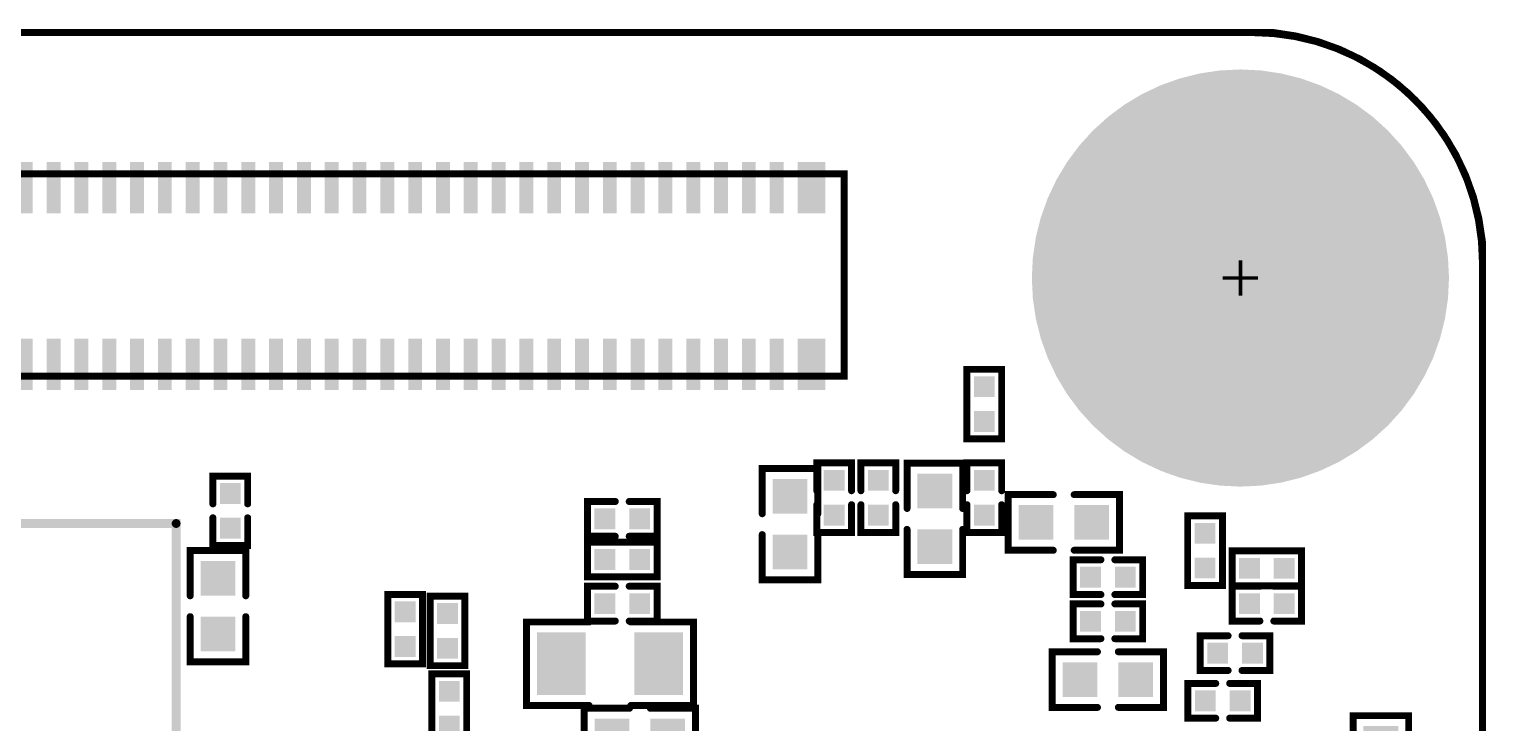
# Model space of a CAD drawing. Extents: x 109.3 to 149.6, y 97.5 to 152.6.
# Drawn here: x 128.63 to 149.58, y 142.56 to 152.54 of the extents above; entities that cross this region are included whole.
import ezdxf

# ---------------------------------------------------------------- set-up
doc = ezdxf.new("R2010")
doc.units = 0
for name, color, linetype in [('BOARD_OUTLINE_00', 254, 'CONTINUOUS'), ('DRIL_NPLTE_THRU_01', 3, 'CONTINUOUS'), ('DRIL_NPLTE_THRU_02', 171, 'CONTINUOUS'), ('DRIL_NPLTE_THRU_03', 34, 'CONTINUOUS'), ('DRIL_NPLTE_THRU_04', 1, 'CONTINUOUS'), ('DRIL_NPLTE_THRU_05', 171, 'CONTINUOUS'), ('DRIL_NPLTE_THRU_06', 136, 'CONTINUOUS'), ('DRIL_NPLTE_THRU_07', 216, 'CONTINUOUS'), ('DRIL_NPLTE_THRU_08', 2, 'CONTINUOUS'), ('DRIL_NPLTE_THRU_09', 6, 'CONTINUOUS'), ('DRIL_NPLTE_THRU_10', 106, 'CONTINUOUS'), ('DRIL_NPLTE_THRU_11', 171, 'CONTINUOUS'), ('DRIL_NPLTE_THRU_12', 176, 'CONTINUOUS'), ('DRIL_PLTE_THRU_01', 3, 'CONTINUOUS'), ('DRIL_PLTE_THRU_02', 171, 'CONTINUOUS'), ('DRIL_PLTE_THRU_03', 34, 'CONTINUOUS'), ('DRIL_PLTE_THRU_04', 1, 'CONTINUOUS'), ('DRIL_PLTE_THRU_05', 171, 'CONTINUOUS'), ('DRIL_PLTE_THRU_06', 136, 'CONTINUOUS'), ('DRIL_PLTE_THRU_07', 216, 'CONTINUOUS'), ('DRIL_PLTE_THRU_08', 2, 'CONTINUOUS'), ('DRIL_PLTE_THRU_09', 6, 'CONTINUOUS'), ('DRIL_PLTE_THRU_10', 106, 'CONTINUOUS'), ('DRIL_PLTE_THRU_11', 171, 'CONTINUOUS'), ('DRIL_PLTE_THRU_12', 176, 'CONTINUOUS'), ('DRIL_SYMBOL', 254, 'CONTINUOUS'), ('PADS_BOT', 5, 'CONTINUOUS'), ('PADS_INNER', 96, 'CONTINUOUS'), ('PADS_TOP', 96, 'CONTINUOUS'), ('PART_BOT_2DLINE_00', 254, 'CONTINUOUS'), ('PART_BOT_2DLINE_126', 57, 'CONTINUOUS')]:
    doc.layers.add(name, color=color, linetype=linetype)

# ---------------------------------------------------------------- blocks, each defined once
blk = doc.blocks.new('BOARD_1')
at = {"layer": 'BOARD_OUTLINE_00', "const_width": 0.1}
blk.add_lwpolyline([(7.043, -3.358, 0.414214), (3.696, -6.706), (3.696, -55.29, 0.414214), (6.744, -58.338), (40.389, -58.338, 0.414214), (43.716, -55.012), (43.716, -6.664, 0.414214), (40.41, -3.358)], format="xyb", close=True, dxfattribs=at)
blk = doc.blocks.new('SMOOTH_0$127')
at = {"const_width": 0.0635}
blk.add_lwpolyline([(-0.03175, 0, 1), (0.03175, 0, 1)], format="xyb", close=True, dxfattribs=at)
blk = doc.blocks.new('PART_BODY_BOT_7')
at = {"layer": 'PART_BOT_2DLINE_126', "const_width": 0.127}
blk.add_lwpolyline([(-6.1, 4.45), (-6.1, 6.85), (-3.65, 6.85)], dxfattribs=at)
blk.add_lwpolyline([(-5.85, -6.6), (-5.85, 6.6), (5.85, 6.6), (5.85, -6.6)], close=True, dxfattribs=at)
blk.add_lwpolyline([(-5.85, -6.6), (-5.85, 6.6), (5.85, 6.6), (5.85, -6.6)], close=True, dxfattribs=at)
at = {"layer": 'PART_BOT_2DLINE_126'}
for p in [(-6.1, 6.85), (-3.65, 6.85), (-5.85, 6.6), (-5.85, 6.6), (5.85, 6.6), (5.85, 6.6), (-6.1, 4.45), (-5.85, -6.6), (-5.85, -6.6), (5.85, -6.6), (5.85, -6.6)]:
    blk.add_blockref('SMOOTH_0$127', p, dxfattribs=at)
blk = doc.blocks.new('DRIL_HOLE_0')
blk.add_lwpolyline([(0, 0, 1), (0, 0, 1)], format="xyb", close=True)
blk = doc.blocks.new('PAD_0')
blk.add_lwpolyline([(0, 0, 1), (0, 0, 1)], format="xyb", close=True)
blk = doc.blocks.new('PAD_1')
at = {"const_width": 0.1}
blk.add_lwpolyline([(-0.05, -0.05), (0.05, -0.05, 1), (0.05, 0.05), (-0.05, 0.05, 1)], format="xyb", close=True, dxfattribs=at)
blk = doc.blocks.new('STK_BOT_48')
at = {"layer": 'DRIL_NPLTE_THRU_01'}
blk.add_blockref('DRIL_HOLE_0', (0, 0), dxfattribs=at)
at = {"layer": 'DRIL_NPLTE_THRU_02'}
blk.add_blockref('DRIL_HOLE_0', (0, 0), dxfattribs=at)
at = {"layer": 'DRIL_NPLTE_THRU_03'}
blk.add_blockref('DRIL_HOLE_0', (0, 0), dxfattribs=at)
at = {"layer": 'DRIL_NPLTE_THRU_04'}
blk.add_blockref('DRIL_HOLE_0', (0, 0), dxfattribs=at)
at = {"layer": 'DRIL_NPLTE_THRU_05'}
blk.add_blockref('DRIL_HOLE_0', (0, 0), dxfattribs=at)
at = {"layer": 'DRIL_NPLTE_THRU_06'}
blk.add_blockref('DRIL_HOLE_0', (0, 0), dxfattribs=at)
at = {"layer": 'DRIL_NPLTE_THRU_07'}
blk.add_blockref('DRIL_HOLE_0', (0, 0), dxfattribs=at)
at = {"layer": 'DRIL_NPLTE_THRU_08'}
blk.add_blockref('DRIL_HOLE_0', (0, 0), dxfattribs=at)
at = {"layer": 'DRIL_NPLTE_THRU_09'}
blk.add_blockref('DRIL_HOLE_0', (0, 0), dxfattribs=at)
at = {"layer": 'DRIL_NPLTE_THRU_10'}
blk.add_blockref('DRIL_HOLE_0', (0, 0), dxfattribs=at)
at = {"layer": 'DRIL_NPLTE_THRU_11'}
blk.add_blockref('DRIL_HOLE_0', (0, 0), dxfattribs=at)
at = {"layer": 'DRIL_NPLTE_THRU_12'}
blk.add_blockref('DRIL_HOLE_0', (0, 0), dxfattribs=at)
at = {"layer": 'PADS_BOT', "rotation": 90}
blk.add_blockref('PAD_1', (0, 0), dxfattribs=at)
at = {"layer": 'PADS_INNER'}
blk.add_blockref('PAD_0', (0, 0), dxfattribs=at)
at = {"layer": 'PADS_TOP'}
blk.add_blockref('PAD_0', (0, 0), dxfattribs=at)
blk = doc.blocks.new('PAD_2')
at = {"const_width": 0.135}
blk.add_lwpolyline([(0, -0.0675, 1), (0, 0.0675, 1)], format="xyb", close=True, dxfattribs=at)
blk = doc.blocks.new('STK_BOT_47')
at = {"layer": 'DRIL_NPLTE_THRU_01'}
blk.add_blockref('DRIL_HOLE_0', (0, 0), dxfattribs=at)
at = {"layer": 'DRIL_NPLTE_THRU_02'}
blk.add_blockref('DRIL_HOLE_0', (0, 0), dxfattribs=at)
at = {"layer": 'DRIL_NPLTE_THRU_03'}
blk.add_blockref('DRIL_HOLE_0', (0, 0), dxfattribs=at)
at = {"layer": 'DRIL_NPLTE_THRU_04'}
blk.add_blockref('DRIL_HOLE_0', (0, 0), dxfattribs=at)
at = {"layer": 'DRIL_NPLTE_THRU_05'}
blk.add_blockref('DRIL_HOLE_0', (0, 0), dxfattribs=at)
at = {"layer": 'DRIL_NPLTE_THRU_06'}
blk.add_blockref('DRIL_HOLE_0', (0, 0), dxfattribs=at)
at = {"layer": 'DRIL_NPLTE_THRU_07'}
blk.add_blockref('DRIL_HOLE_0', (0, 0), dxfattribs=at)
at = {"layer": 'DRIL_NPLTE_THRU_08'}
blk.add_blockref('DRIL_HOLE_0', (0, 0), dxfattribs=at)
at = {"layer": 'DRIL_NPLTE_THRU_09'}
blk.add_blockref('DRIL_HOLE_0', (0, 0), dxfattribs=at)
at = {"layer": 'DRIL_NPLTE_THRU_10'}
blk.add_blockref('DRIL_HOLE_0', (0, 0), dxfattribs=at)
at = {"layer": 'DRIL_NPLTE_THRU_11'}
blk.add_blockref('DRIL_HOLE_0', (0, 0), dxfattribs=at)
at = {"layer": 'DRIL_NPLTE_THRU_12'}
blk.add_blockref('DRIL_HOLE_0', (0, 0), dxfattribs=at)
at = {"layer": 'PADS_BOT'}
blk.add_blockref('PAD_2', (0, 0), dxfattribs=at)
at = {"layer": 'PADS_INNER'}
blk.add_blockref('PAD_0', (0, 0), dxfattribs=at)
at = {"layer": 'PADS_TOP'}
blk.add_blockref('PAD_0', (0, 0), dxfattribs=at)
blk = doc.blocks.new('STK_BOT_49')
at = {"layer": 'DRIL_NPLTE_THRU_01'}
blk.add_blockref('DRIL_HOLE_0', (0, 0), dxfattribs=at)
at = {"layer": 'DRIL_NPLTE_THRU_02'}
blk.add_blockref('DRIL_HOLE_0', (0, 0), dxfattribs=at)
at = {"layer": 'DRIL_NPLTE_THRU_03'}
blk.add_blockref('DRIL_HOLE_0', (0, 0), dxfattribs=at)
at = {"layer": 'DRIL_NPLTE_THRU_04'}
blk.add_blockref('DRIL_HOLE_0', (0, 0), dxfattribs=at)
at = {"layer": 'DRIL_NPLTE_THRU_05'}
blk.add_blockref('DRIL_HOLE_0', (0, 0), dxfattribs=at)
at = {"layer": 'DRIL_NPLTE_THRU_06'}
blk.add_blockref('DRIL_HOLE_0', (0, 0), dxfattribs=at)
at = {"layer": 'DRIL_NPLTE_THRU_07'}
blk.add_blockref('DRIL_HOLE_0', (0, 0), dxfattribs=at)
at = {"layer": 'DRIL_NPLTE_THRU_08'}
blk.add_blockref('DRIL_HOLE_0', (0, 0), dxfattribs=at)
at = {"layer": 'DRIL_NPLTE_THRU_09'}
blk.add_blockref('DRIL_HOLE_0', (0, 0), dxfattribs=at)
at = {"layer": 'DRIL_NPLTE_THRU_10'}
blk.add_blockref('DRIL_HOLE_0', (0, 0), dxfattribs=at)
at = {"layer": 'DRIL_NPLTE_THRU_11'}
blk.add_blockref('DRIL_HOLE_0', (0, 0), dxfattribs=at)
at = {"layer": 'DRIL_NPLTE_THRU_12'}
blk.add_blockref('DRIL_HOLE_0', (0, 0), dxfattribs=at)
at = {"layer": 'PADS_BOT'}
blk.add_blockref('PAD_1', (0, 0), dxfattribs=at)
at = {"layer": 'PADS_INNER'}
blk.add_blockref('PAD_0', (0, 0), dxfattribs=at)
at = {"layer": 'PADS_TOP'}
blk.add_blockref('PAD_0', (0, 0), dxfattribs=at)
blk = doc.blocks.new('SYM_BOT_15')
for name, p in [('PART_BODY_BOT_7', (0, 0)), ('STK_BOT_48', (-3.25, 3.25)), ('STK_BOT_48', (-2.75, 3.25)), ('STK_BOT_48', (-2.25, 3.25)), ('STK_BOT_48', (-1.75, 3.25)), ('STK_BOT_48', (-1.25, 3.25)), ('STK_BOT_48', (-0.75, 3.25)), ('STK_BOT_48', (-0.25, 3.25)), ('STK_BOT_47', (0.25, 3.25)), ('STK_BOT_47', (0.75, 3.25)), ('STK_BOT_47', (1.25, 3.25)), ('STK_BOT_47', (1.75, 3.25)), ('STK_BOT_47', (2.25, 3.25)), ('STK_BOT_47', (2.75, 3.25)), ('STK_BOT_47', (3.25, 3.25)), ('STK_BOT_49', (-3.25, 2.75)), ('STK_BOT_49', (-2.75, 2.75)), ('STK_BOT_49', (-2.25, 2.75)), ('STK_BOT_47', (-1.75, 2.75)), ('STK_BOT_47', (-1.25, 2.75)), ('STK_BOT_47', (-0.75, 2.75)), ('STK_BOT_47', (-0.25, 2.75)), ('STK_BOT_47', (0.25, 2.75)), ('STK_BOT_47', (0.75, 2.75)), ('STK_BOT_47', (1.25, 2.75)), ('STK_BOT_47', (1.75, 2.75)), ('STK_BOT_47', (2.25, 2.75)), ('STK_BOT_47', (2.75, 2.75)), ('STK_BOT_47', (3.25, 2.75)), ('STK_BOT_49', (-3.25, 2.25)), ('STK_BOT_49', (-2.75, 2.25)), ('STK_BOT_49', (-2.25, 2.25)), ('STK_BOT_47', (-1.75, 2.25)), ('STK_BOT_47', (-1.25, 2.25)), ('STK_BOT_47', (-0.75, 2.25)), ('STK_BOT_47', (-0.25, 2.25)), ('STK_BOT_47', (0.25, 2.25)), ('STK_BOT_47', (0.75, 2.25)), ('STK_BOT_47', (1.25, 2.25)), ('STK_BOT_47', (1.75, 2.25)), ('STK_BOT_47', (2.25, 2.25)), ('STK_BOT_47', (2.75, 2.25)), ('STK_BOT_47', (3.25, 2.25)), ('STK_BOT_47', (-3.25, 1.75)), ('STK_BOT_47', (-2.75, 1.75)), ('STK_BOT_47', (-2.25, 1.75)), ('STK_BOT_47', (-1.75, 1.75)), ('STK_BOT_47', (2.25, 1.75)), ('STK_BOT_47', (2.75, 1.75)), ('STK_BOT_47', (3.25, 1.75)), ('STK_BOT_47', (-3.25, 1.25)), ('STK_BOT_47', (-2.75, 1.25)), ('STK_BOT_47', (-2.25, 1.25)), ('STK_BOT_47', (-1.25, 1.25)), ('STK_BOT_47', (-0.75, 1.25)), ('STK_BOT_47', (-0.25, 1.25)), ('STK_BOT_47', (0.25, 1.25)), ('STK_BOT_47', (0.75, 1.25)), ('STK_BOT_47', (1.25, 1.25)), ('STK_BOT_47', (2.25, 1.25)), ('STK_BOT_47', (2.75, 1.25)), ('STK_BOT_47', (3.25, 1.25)), ('STK_BOT_47', (-3.25, 0.75)), ('STK_BOT_47', (-2.75, 0.75)), ('STK_BOT_47', (-2.25, 0.75)), ('STK_BOT_47', (-1.25, 0.75)), ('STK_BOT_47', (1.25, 0.75)), ('STK_BOT_47', (2.25, 0.75)), ('STK_BOT_47', (2.75, 0.75)), ('STK_BOT_47', (3.25, 0.75)), ('STK_BOT_47', (-3.25, 0.25)), ('STK_BOT_47', (-2.75, 0.25)), ('STK_BOT_47', (-2.25, 0.25)), ('STK_BOT_47', (-1.25, 0.25)), ('STK_BOT_47', (1.25, 0.25)), ('STK_BOT_47', (2.25, 0.25)), ('STK_BOT_47', (2.75, 0.25)), ('STK_BOT_47', (3.25, 0.25)), ('STK_BOT_47', (-3.25, -0.25)), ('STK_BOT_47', (-2.75, -0.25)), ('STK_BOT_47', (-2.25, -0.25)), ('STK_BOT_47', (-1.25, -0.25)), ('STK_BOT_47', (1.25, -0.25)), ('STK_BOT_47', (2.25, -0.25)), ('STK_BOT_47', (2.75, -0.25)), ('STK_BOT_47', (3.25, -0.25)), ('STK_BOT_47', (-3.25, -0.75)), ('STK_BOT_47', (-2.75, -0.75)), ('STK_BOT_47', (-2.25, -0.75)), ('STK_BOT_47', (-1.25, -0.75)), ('STK_BOT_47', (1.25, -0.75)), ('STK_BOT_47', (2.25, -0.75)), ('STK_BOT_47', (2.75, -0.75)), ('STK_BOT_47', (3.25, -0.75)), ('STK_BOT_47', (-3.25, -1.25)), ('STK_BOT_47', (-2.75, -1.25)), ('STK_BOT_47', (-2.25, -1.25)), ('STK_BOT_47', (-1.25, -1.25)), ('STK_BOT_47', (-0.75, -1.25)), ('STK_BOT_47', (-0.25, -1.25)), ('STK_BOT_47', (0.25, -1.25)), ('STK_BOT_47', (0.75, -1.25)), ('STK_BOT_47', (1.25, -1.25)), ('STK_BOT_47', (2.25, -1.25)), ('STK_BOT_47', (2.75, -1.25)), ('STK_BOT_47', (3.25, -1.25)), ('STK_BOT_47', (-3.25, -1.75)), ('STK_BOT_47', (-2.75, -1.75)), ('STK_BOT_47', (-2.25, -1.75)), ('STK_BOT_47', (2.25, -1.75)), ('STK_BOT_47', (2.75, -1.75)), ('STK_BOT_47', (3.25, -1.75)), ('STK_BOT_47', (-3.25, -2.25)), ('STK_BOT_47', (-2.75, -2.25)), ('STK_BOT_47', (-2.25, -2.25)), ('STK_BOT_47', (-1.75, -2.25)), ('STK_BOT_47', (-1.25, -2.25)), ('STK_BOT_47', (-0.75, -2.25)), ('STK_BOT_47', (-0.25, -2.25)), ('STK_BOT_47', (0.25, -2.25)), ('STK_BOT_47', (0.75, -2.25)), ('STK_BOT_47', (1.25, -2.25)), ('STK_BOT_47', (1.75, -2.25)), ('STK_BOT_47', (2.25, -2.25)), ('STK_BOT_47', (2.75, -2.25)), ('STK_BOT_47', (3.25, -2.25)), ('STK_BOT_47', (-3.25, -2.75)), ('STK_BOT_47', (-2.75, -2.75)), ('STK_BOT_47', (-2.25, -2.75)), ('STK_BOT_47', (-1.75, -2.75)), ('STK_BOT_47', (-1.25, -2.75)), ('STK_BOT_47', (-0.75, -2.75)), ('STK_BOT_47', (-0.25, -2.75)), ('STK_BOT_47', (0.25, -2.75)), ('STK_BOT_47', (0.75, -2.75)), ('STK_BOT_47', (1.25, -2.75)), ('STK_BOT_47', (1.75, -2.75)), ('STK_BOT_47', (2.25, -2.75)), ('STK_BOT_47', (2.75, -2.75)), ('STK_BOT_47', (3.25, -2.75)), ('STK_BOT_47', (-3.25, -3.25)), ('STK_BOT_47', (-2.75, -3.25)), ('STK_BOT_47', (-2.25, -3.25)), ('STK_BOT_47', (-1.75, -3.25)), ('STK_BOT_47', (-1.25, -3.25)), ('STK_BOT_47', (-0.75, -3.25)), ('STK_BOT_47', (-0.25, -3.25)), ('STK_BOT_47', (0.25, -3.25)), ('STK_BOT_47', (0.75, -3.25)), ('STK_BOT_47', (1.25, -3.25)), ('STK_BOT_47', (1.75, -3.25)), ('STK_BOT_47', (2.25, -3.25)), ('STK_BOT_47', (2.75, -3.25)), ('STK_BOT_47', (3.25, -3.25))]:
    blk.add_blockref(name, p)
blk = doc.blocks.new('PART_BOT_0')
blk.add_blockref('SYM_BOT_15', (0, 0))
blk = doc.blocks.new('SMOOTH_0$1')
at = {"const_width": 0.05}
blk.add_lwpolyline([(-0.025, 0, 1), (0.025, 0, 1)], format="xyb", close=True, dxfattribs=at)
blk = doc.blocks.new('PART_BODY_BOT_727')
at = {"layer": 'PART_BOT_2DLINE_126', "const_width": 0.1}
for points in [[(-0.1, 0.25), (-0.5, 0.25), (-0.5, -0.25), (-0.1, -0.25)], [(0.1, 0.25), (0.5, 0.25), (0.5, -0.25), (0.1, -0.25)]]:
    blk.add_lwpolyline(points, dxfattribs=at)
at = {"layer": 'PART_BOT_2DLINE_126'}
for p in [(-0.5, 0.25), (-0.1, 0.25), (0.1, 0.25), (0.5, 0.25), (-0.5, -0.25), (-0.1, -0.25), (0.1, -0.25), (0.5, -0.25)]:
    blk.add_blockref('SMOOTH_0$1', p, dxfattribs=at)
blk = doc.blocks.new('PAD_8')
at = {"const_width": 0.3}
blk.add_lwpolyline([(-0.15, 0), (0.15, 0)], dxfattribs=at)
blk = doc.blocks.new('STK_BOT_25')
at = {"layer": 'DRIL_NPLTE_THRU_01'}
blk.add_blockref('DRIL_HOLE_0', (0, 0), dxfattribs=at)
at = {"layer": 'DRIL_NPLTE_THRU_02'}
blk.add_blockref('DRIL_HOLE_0', (0, 0), dxfattribs=at)
at = {"layer": 'DRIL_NPLTE_THRU_03'}
blk.add_blockref('DRIL_HOLE_0', (0, 0), dxfattribs=at)
at = {"layer": 'DRIL_NPLTE_THRU_04'}
blk.add_blockref('DRIL_HOLE_0', (0, 0), dxfattribs=at)
at = {"layer": 'DRIL_NPLTE_THRU_05'}
blk.add_blockref('DRIL_HOLE_0', (0, 0), dxfattribs=at)
at = {"layer": 'DRIL_NPLTE_THRU_06'}
blk.add_blockref('DRIL_HOLE_0', (0, 0), dxfattribs=at)
at = {"layer": 'DRIL_NPLTE_THRU_07'}
blk.add_blockref('DRIL_HOLE_0', (0, 0), dxfattribs=at)
at = {"layer": 'DRIL_NPLTE_THRU_08'}
blk.add_blockref('DRIL_HOLE_0', (0, 0), dxfattribs=at)
at = {"layer": 'DRIL_NPLTE_THRU_09'}
blk.add_blockref('DRIL_HOLE_0', (0, 0), dxfattribs=at)
at = {"layer": 'DRIL_NPLTE_THRU_10'}
blk.add_blockref('DRIL_HOLE_0', (0, 0), dxfattribs=at)
at = {"layer": 'DRIL_NPLTE_THRU_11'}
blk.add_blockref('DRIL_HOLE_0', (0, 0), dxfattribs=at)
at = {"layer": 'DRIL_NPLTE_THRU_12'}
blk.add_blockref('DRIL_HOLE_0', (0, 0), dxfattribs=at)
at = {"layer": 'PADS_BOT'}
blk.add_blockref('PAD_8', (0, 0), dxfattribs=at)
at = {"layer": 'PADS_INNER'}
blk.add_blockref('PAD_0', (0, 0), dxfattribs=at)
at = {"layer": 'PADS_TOP'}
blk.add_blockref('PAD_0', (0, 0), dxfattribs=at)
blk = doc.blocks.new('SYM_BOT_29')
for name, p in [('PART_BODY_BOT_727', (0, 0)), ('STK_BOT_25', (-0.25, 0)), ('STK_BOT_25', (0.25, 0))]:
    blk.add_blockref(name, p)
blk = doc.blocks.new('PART_BOT_136')
blk.add_blockref('SYM_BOT_29', (0, 0))
blk = doc.blocks.new('PART_BOT_147')
blk.add_blockref('SYM_BOT_29', (0, 0))
blk = doc.blocks.new('PART_BOT_151')
blk.add_blockref('SYM_BOT_29', (0, 0))
blk = doc.blocks.new('PART_BOT_152')
blk.add_blockref('SYM_BOT_29', (0, 0))
blk = doc.blocks.new('PART_BOT_153')
blk.add_blockref('SYM_BOT_29', (0, 0))
blk = doc.blocks.new('PART_BOT_154')
blk.add_blockref('SYM_BOT_29', (0, 0))
blk = doc.blocks.new('PART_BOT_155')
blk.add_blockref('SYM_BOT_29', (0, 0))
blk = doc.blocks.new('PART_BOT_163')
blk.add_blockref('SYM_BOT_29', (0, 0))
blk = doc.blocks.new('PART_BOT_166')
blk.add_blockref('SYM_BOT_29', (0, 0))
blk = doc.blocks.new('PART_BOT_214')
blk.add_blockref('SYM_BOT_29', (0, 0))
blk = doc.blocks.new('PART_BOT_235')
blk.add_blockref('SYM_BOT_29', (0, 0))
blk = doc.blocks.new('SMOOTH_0$100076')
at = {"const_width": 0.05}
blk.add_lwpolyline([(-0.025, 0, 1), (0.025, 0, 1)], format="xyb", close=True, dxfattribs=at)
blk = doc.blocks.new('PART_BODY_BOT_728')
at = {"layer": 'PART_BOT_2DLINE_126', "const_width": 0.1}
for points in [[(-0.15, 0.4), (-0.8, 0.4), (-0.8, -0.4), (-0.15, -0.4)], [(0.15, -0.4), (0.8, -0.4), (0.8, 0.4), (0.15, 0.4)]]:
    blk.add_lwpolyline(points, dxfattribs=at)
at = {"layer": 'PART_BOT_2DLINE_126'}
for p in [(-0.8, 0.4), (-0.15, 0.4), (0.15, 0.4), (0.8, 0.4), (-0.8, -0.4), (-0.15, -0.4), (0.15, -0.4), (0.8, -0.4)]:
    blk.add_blockref('SMOOTH_0$100076', p, dxfattribs=at)
blk = doc.blocks.new('PAD_3')
at = {"const_width": 0.5}
blk.add_lwpolyline([(-0.25, 0), (0.25, 0)], dxfattribs=at)
blk = doc.blocks.new('STK_BOT_11')
at = {"layer": 'DRIL_PLTE_THRU_01'}
blk.add_blockref('DRIL_HOLE_0', (0, 0), dxfattribs=at)
at = {"layer": 'DRIL_PLTE_THRU_02'}
blk.add_blockref('DRIL_HOLE_0', (0, 0), dxfattribs=at)
at = {"layer": 'DRIL_PLTE_THRU_03'}
blk.add_blockref('DRIL_HOLE_0', (0, 0), dxfattribs=at)
at = {"layer": 'DRIL_PLTE_THRU_04'}
blk.add_blockref('DRIL_HOLE_0', (0, 0), dxfattribs=at)
at = {"layer": 'DRIL_PLTE_THRU_05'}
blk.add_blockref('DRIL_HOLE_0', (0, 0), dxfattribs=at)
at = {"layer": 'DRIL_PLTE_THRU_06'}
blk.add_blockref('DRIL_HOLE_0', (0, 0), dxfattribs=at)
at = {"layer": 'DRIL_PLTE_THRU_07'}
blk.add_blockref('DRIL_HOLE_0', (0, 0), dxfattribs=at)
at = {"layer": 'DRIL_PLTE_THRU_08'}
blk.add_blockref('DRIL_HOLE_0', (0, 0), dxfattribs=at)
at = {"layer": 'DRIL_PLTE_THRU_09'}
blk.add_blockref('DRIL_HOLE_0', (0, 0), dxfattribs=at)
at = {"layer": 'DRIL_PLTE_THRU_10'}
blk.add_blockref('DRIL_HOLE_0', (0, 0), dxfattribs=at)
at = {"layer": 'DRIL_PLTE_THRU_11'}
blk.add_blockref('DRIL_HOLE_0', (0, 0), dxfattribs=at)
at = {"layer": 'DRIL_PLTE_THRU_12'}
blk.add_blockref('DRIL_HOLE_0', (0, 0), dxfattribs=at)
at = {"layer": 'PADS_BOT'}
blk.add_blockref('PAD_3', (0, 0), dxfattribs=at)
at = {"layer": 'PADS_INNER'}
blk.add_blockref('PAD_0', (0, 0), dxfattribs=at)
at = {"layer": 'PADS_TOP'}
blk.add_blockref('PAD_0', (0, 0), dxfattribs=at)
blk = doc.blocks.new('SYM_BOT_30')
for name, p in [('PART_BODY_BOT_728', (0, 0)), ('STK_BOT_11', (-0.4, 0)), ('STK_BOT_11', (0.4, 0))]:
    blk.add_blockref(name, p)
blk = doc.blocks.new('PART_BOT_241')
blk.add_blockref('SYM_BOT_30', (0, 0))
blk = doc.blocks.new('PART_BOT_242')
blk.add_blockref('SYM_BOT_30', (0, 0))
blk = doc.blocks.new('PART_BOT_281')
blk.add_blockref('SYM_BOT_30', (0, 0))
blk = doc.blocks.new('PART_BOT_282')
blk.add_blockref('SYM_BOT_30', (0, 0))
blk = doc.blocks.new('PART_BOT_283')
blk.add_blockref('SYM_BOT_30', (0, 0))
blk = doc.blocks.new('PART_BOT_284')
blk.add_blockref('SYM_BOT_30', (0, 0))
blk = doc.blocks.new('PART_BOT_285')
blk.add_blockref('SYM_BOT_30', (0, 0))
blk = doc.blocks.new('PART_BODY_BOT_729')
at = {"layer": 'PART_BOT_2DLINE_126', "const_width": 0.1}
for points in [[(-0.3, 0.6), (-1.2, 0.6), (-1.2, -0.6), (-0.3, -0.6)], [(0.3, -0.6), (1.2, -0.6), (1.2, 0.6), (0.3, 0.6)]]:
    blk.add_lwpolyline(points, dxfattribs=at)
at = {"layer": 'PART_BOT_2DLINE_126'}
for p in [(-1.2, 0.6), (-0.3, 0.6), (0.3, 0.6), (1.2, 0.6), (-1.2, -0.6), (-0.3, -0.6), (0.3, -0.6), (1.2, -0.6)]:
    blk.add_blockref('SMOOTH_0$1', p, dxfattribs=at)
blk = doc.blocks.new('PAD_9')
at = {"const_width": 0.7}
blk.add_lwpolyline([(-0.45, 0), (0.45, 0)], dxfattribs=at)
blk = doc.blocks.new('STK_BOT_10')
at = {"layer": 'DRIL_PLTE_THRU_01'}
blk.add_blockref('DRIL_HOLE_0', (0, 0), dxfattribs=at)
at = {"layer": 'DRIL_PLTE_THRU_02'}
blk.add_blockref('DRIL_HOLE_0', (0, 0), dxfattribs=at)
at = {"layer": 'DRIL_PLTE_THRU_03'}
blk.add_blockref('DRIL_HOLE_0', (0, 0), dxfattribs=at)
at = {"layer": 'DRIL_PLTE_THRU_04'}
blk.add_blockref('DRIL_HOLE_0', (0, 0), dxfattribs=at)
at = {"layer": 'DRIL_PLTE_THRU_05'}
blk.add_blockref('DRIL_HOLE_0', (0, 0), dxfattribs=at)
at = {"layer": 'DRIL_PLTE_THRU_06'}
blk.add_blockref('DRIL_HOLE_0', (0, 0), dxfattribs=at)
at = {"layer": 'DRIL_PLTE_THRU_07'}
blk.add_blockref('DRIL_HOLE_0', (0, 0), dxfattribs=at)
at = {"layer": 'DRIL_PLTE_THRU_08'}
blk.add_blockref('DRIL_HOLE_0', (0, 0), dxfattribs=at)
at = {"layer": 'DRIL_PLTE_THRU_09'}
blk.add_blockref('DRIL_HOLE_0', (0, 0), dxfattribs=at)
at = {"layer": 'DRIL_PLTE_THRU_10'}
blk.add_blockref('DRIL_HOLE_0', (0, 0), dxfattribs=at)
at = {"layer": 'DRIL_PLTE_THRU_11'}
blk.add_blockref('DRIL_HOLE_0', (0, 0), dxfattribs=at)
at = {"layer": 'DRIL_PLTE_THRU_12'}
blk.add_blockref('DRIL_HOLE_0', (0, 0), dxfattribs=at)
at = {"layer": 'PADS_BOT', "rotation": 90}
blk.add_blockref('PAD_9', (0, 0), dxfattribs=at)
at = {"layer": 'PADS_INNER'}
blk.add_blockref('PAD_0', (0, 0), dxfattribs=at)
at = {"layer": 'PADS_TOP'}
blk.add_blockref('PAD_0', (0, 0), dxfattribs=at)
blk = doc.blocks.new('SYM_BOT_31')
for name, p in [('PART_BODY_BOT_729', (0, 0)), ('STK_BOT_10', (-0.7, 0)), ('STK_BOT_10', (0.7, 0))]:
    blk.add_blockref(name, p)
blk = doc.blocks.new('PART_BOT_292')
blk.add_blockref('SYM_BOT_31', (0, 0))
blk = doc.blocks.new('PART_BODY_BOT_738')
at = {"layer": 'PART_BOT_2DLINE_126', "const_width": 0.1}
blk.add_lwpolyline([(-0.5, 0.25), (0.5, 0.25), (0.5, -0.25), (-0.5, -0.25)], close=True, dxfattribs=at)
at = {"layer": 'PART_BOT_2DLINE_126'}
for p in [(-0.5, 0.25), (0.5, 0.25), (-0.5, -0.25), (0.5, -0.25)]:
    blk.add_blockref('SMOOTH_0$100076', p, dxfattribs=at)
blk = doc.blocks.new('SYM_BOT_40')
for name, p in [('PART_BODY_BOT_738', (0, 0)), ('STK_BOT_25', (-0.25, 0)), ('STK_BOT_25', (0.25, 0))]:
    blk.add_blockref(name, p)
blk = doc.blocks.new('PART_BOT_411')
blk.add_blockref('SYM_BOT_40', (0, 0))
blk = doc.blocks.new('PART_BOT_425')
blk.add_blockref('SYM_BOT_40', (0, 0))
blk = doc.blocks.new('PART_BOT_516')
blk.add_blockref('SYM_BOT_40', (0, 0))
blk = doc.blocks.new('PART_BOT_519')
blk.add_blockref('SYM_BOT_40', (0, 0))
blk = doc.blocks.new('PART_BOT_527')
blk.add_blockref('SYM_BOT_40', (0, 0))
blk = doc.blocks.new('PART_BOT_528')
blk.add_blockref('SYM_BOT_40', (0, 0))
blk = doc.blocks.new('PART_BOT_564')
blk.add_blockref('SYM_BOT_40', (0, 0))
blk = doc.blocks.new('SMOOTH_0$1001')
at = {"const_width": 0.05}
blk.add_lwpolyline([(-0.025, 0, 1), (0.025, 0, 1)], format="xyb", close=True, dxfattribs=at)
blk = doc.blocks.new('PART_BODY_BOT_750')
at = {"layer": 'PART_BOT_2DLINE_126', "const_width": 0.1}
blk.add_lwpolyline([(-19.99, 24.5, -0.35461), (-16.99, 27.5), (17.03, 27.5, -0.345792), (20.03, 24.5), (20.03, -24.48, -0.403519), (17.03, -27.48), (-16.99, -27.48, -0.350685), (-19.99, -24.48)], format="xyb", close=True, dxfattribs=at)
at = {"layer": 'PART_BOT_2DLINE_126'}
for p in [(-16.99, 27.5), (-19.99, 24.5)]:
    blk.add_blockref('SMOOTH_0$1001', p, dxfattribs=at)
blk = doc.blocks.new('DRIL_SYMBOL_2$6')
at = {"layer": 'DRIL_SYMBOL', "const_width": 0.0508}
for points in [[(0, -0.254), (0, 0.254)], [(-0.254, 0), (0.254, 0)]]:
    blk.add_lwpolyline(points, dxfattribs=at)
blk = doc.blocks.new('DRIL_HOLE_2$6')
at = {"const_width": 1.3}
blk.add_lwpolyline([(-0.65, 0, 1), (0.65, 0, 1)], format="xyb", close=True, dxfattribs=at)
blk.add_blockref('DRIL_SYMBOL_2$6', (0, 0))
blk = doc.blocks.new('PAD_20')
at = {"const_width": 1.5}
blk.add_lwpolyline([(0, -0.75, 1), (0, 0.75, 1)], format="xyb", close=True, dxfattribs=at)
blk = doc.blocks.new('PAD_21')
at = {"const_width": 3}
blk.add_lwpolyline([(0, -1.5, 1), (0, 1.5, 1)], format="xyb", close=True, dxfattribs=at)
blk = doc.blocks.new('STK_BOT_203')
at = {"layer": 'DRIL_PLTE_THRU_01'}
blk.add_blockref('DRIL_HOLE_2$6', (0, 0), dxfattribs=at)
at = {"layer": 'DRIL_PLTE_THRU_02'}
blk.add_blockref('DRIL_HOLE_2$6', (0, 0), dxfattribs=at)
at = {"layer": 'DRIL_PLTE_THRU_03'}
blk.add_blockref('DRIL_HOLE_2$6', (0, 0), dxfattribs=at)
at = {"layer": 'DRIL_PLTE_THRU_04'}
blk.add_blockref('DRIL_HOLE_2$6', (0, 0), dxfattribs=at)
at = {"layer": 'DRIL_PLTE_THRU_05'}
blk.add_blockref('DRIL_HOLE_2$6', (0, 0), dxfattribs=at)
at = {"layer": 'DRIL_PLTE_THRU_06'}
blk.add_blockref('DRIL_HOLE_2$6', (0, 0), dxfattribs=at)
at = {"layer": 'DRIL_PLTE_THRU_07'}
blk.add_blockref('DRIL_HOLE_2$6', (0, 0), dxfattribs=at)
at = {"layer": 'DRIL_PLTE_THRU_08'}
blk.add_blockref('DRIL_HOLE_2$6', (0, 0), dxfattribs=at)
at = {"layer": 'DRIL_PLTE_THRU_09'}
blk.add_blockref('DRIL_HOLE_2$6', (0, 0), dxfattribs=at)
at = {"layer": 'DRIL_PLTE_THRU_10'}
blk.add_blockref('DRIL_HOLE_2$6', (0, 0), dxfattribs=at)
at = {"layer": 'DRIL_PLTE_THRU_11'}
blk.add_blockref('DRIL_HOLE_2$6', (0, 0), dxfattribs=at)
at = {"layer": 'DRIL_PLTE_THRU_12'}
blk.add_blockref('DRIL_HOLE_2$6', (0, 0), dxfattribs=at)
at = {"layer": 'PADS_BOT'}
blk.add_blockref('PAD_21', (0, 0), dxfattribs=at)
at = {"layer": 'PADS_INNER'}
blk.add_blockref('PAD_20', (0, 0), dxfattribs=at)
at = {"layer": 'PADS_TOP'}
blk.add_blockref('PAD_21', (0, 0), dxfattribs=at)
blk = doc.blocks.new('SYM_BOT_49')
for name, p in [('PART_BODY_BOT_750', (0, 0)), ('STK_BOT_203', (-16.51, 23.97))]:
    blk.add_blockref(name, p)
blk = doc.blocks.new('PART_BOT_602')
blk.add_blockref('SYM_BOT_49', (0, 0))
blk = doc.blocks.new('PART_BODY_BOT_751')
at = {"layer": 'PART_BOT_2DLINE_00', "const_width": 0.1}
blk.add_lwpolyline([(-0.03, -0.53), (2.88, -0.53), (2.88, -22.03), (-0.03, -22.03)], close=True, dxfattribs=at)
at = {"layer": 'PART_BOT_2DLINE_00'}
for p in [(-0.03, -0.53), (2.88, -0.53)]:
    blk.add_blockref('SMOOTH_0$1001', p, dxfattribs=at)
blk = doc.blocks.new('PAD_19')
at = {"const_width": 0.2}
blk.add_lwpolyline([(-0.37, 0), (0.37, 0)], dxfattribs=at)
blk = doc.blocks.new('STK_BOT_202')
at = {"layer": 'DRIL_PLTE_THRU_01'}
blk.add_blockref('DRIL_HOLE_0', (0, 0), dxfattribs=at)
at = {"layer": 'DRIL_PLTE_THRU_02'}
blk.add_blockref('DRIL_HOLE_0', (0, 0), dxfattribs=at)
at = {"layer": 'DRIL_PLTE_THRU_03'}
blk.add_blockref('DRIL_HOLE_0', (0, 0), dxfattribs=at)
at = {"layer": 'DRIL_PLTE_THRU_04'}
blk.add_blockref('DRIL_HOLE_0', (0, 0), dxfattribs=at)
at = {"layer": 'DRIL_PLTE_THRU_05'}
blk.add_blockref('DRIL_HOLE_0', (0, 0), dxfattribs=at)
at = {"layer": 'DRIL_PLTE_THRU_06'}
blk.add_blockref('DRIL_HOLE_0', (0, 0), dxfattribs=at)
at = {"layer": 'DRIL_PLTE_THRU_07'}
blk.add_blockref('DRIL_HOLE_0', (0, 0), dxfattribs=at)
at = {"layer": 'DRIL_PLTE_THRU_08'}
blk.add_blockref('DRIL_HOLE_0', (0, 0), dxfattribs=at)
at = {"layer": 'DRIL_PLTE_THRU_09'}
blk.add_blockref('DRIL_HOLE_0', (0, 0), dxfattribs=at)
at = {"layer": 'DRIL_PLTE_THRU_10'}
blk.add_blockref('DRIL_HOLE_0', (0, 0), dxfattribs=at)
at = {"layer": 'DRIL_PLTE_THRU_11'}
blk.add_blockref('DRIL_HOLE_0', (0, 0), dxfattribs=at)
at = {"layer": 'DRIL_PLTE_THRU_12'}
blk.add_blockref('DRIL_HOLE_0', (0, 0), dxfattribs=at)
at = {"layer": 'PADS_BOT'}
blk.add_blockref('PAD_19', (0, 0), dxfattribs=at)
at = {"layer": 'PADS_INNER'}
blk.add_blockref('PAD_0', (0, 0), dxfattribs=at)
at = {"layer": 'PADS_TOP'}
blk.add_blockref('PAD_0', (0, 0), dxfattribs=at)
blk = doc.blocks.new('PAD_22')
at = {"const_width": 0.4}
blk.add_lwpolyline([(-0.37, 0), (0.37, 0)], dxfattribs=at)
blk = doc.blocks.new('STK_BOT_204')
at = {"layer": 'DRIL_PLTE_THRU_01'}
blk.add_blockref('DRIL_HOLE_0', (0, 0), dxfattribs=at)
at = {"layer": 'DRIL_PLTE_THRU_02'}
blk.add_blockref('DRIL_HOLE_0', (0, 0), dxfattribs=at)
at = {"layer": 'DRIL_PLTE_THRU_03'}
blk.add_blockref('DRIL_HOLE_0', (0, 0), dxfattribs=at)
at = {"layer": 'DRIL_PLTE_THRU_04'}
blk.add_blockref('DRIL_HOLE_0', (0, 0), dxfattribs=at)
at = {"layer": 'DRIL_PLTE_THRU_05'}
blk.add_blockref('DRIL_HOLE_0', (0, 0), dxfattribs=at)
at = {"layer": 'DRIL_PLTE_THRU_06'}
blk.add_blockref('DRIL_HOLE_0', (0, 0), dxfattribs=at)
at = {"layer": 'DRIL_PLTE_THRU_07'}
blk.add_blockref('DRIL_HOLE_0', (0, 0), dxfattribs=at)
at = {"layer": 'DRIL_PLTE_THRU_08'}
blk.add_blockref('DRIL_HOLE_0', (0, 0), dxfattribs=at)
at = {"layer": 'DRIL_PLTE_THRU_09'}
blk.add_blockref('DRIL_HOLE_0', (0, 0), dxfattribs=at)
at = {"layer": 'DRIL_PLTE_THRU_10'}
blk.add_blockref('DRIL_HOLE_0', (0, 0), dxfattribs=at)
at = {"layer": 'DRIL_PLTE_THRU_11'}
blk.add_blockref('DRIL_HOLE_0', (0, 0), dxfattribs=at)
at = {"layer": 'DRIL_PLTE_THRU_12'}
blk.add_blockref('DRIL_HOLE_0', (0, 0), dxfattribs=at)
at = {"layer": 'PADS_BOT'}
blk.add_blockref('PAD_22', (0, 0), dxfattribs=at)
at = {"layer": 'PADS_INNER'}
blk.add_blockref('PAD_0', (0, 0), dxfattribs=at)
at = {"layer": 'PADS_TOP'}
blk.add_blockref('PAD_0', (0, 0), dxfattribs=at)
blk = doc.blocks.new('SYM_BOT_50')
for name, p in [('PART_BODY_BOT_751', (0, 0)), ('STK_BOT_204', (0.14, -1)), ('STK_BOT_204', (2.68, -1)), ('STK_BOT_202', (0.14, -1.5)), ('STK_BOT_202', (2.68, -1.5)), ('STK_BOT_202', (0.14, -1.9)), ('STK_BOT_202', (2.68, -1.9)), ('STK_BOT_202', (0.14, -2.3)), ('STK_BOT_202', (2.68, -2.3)), ('STK_BOT_202', (0.14, -2.7)), ('STK_BOT_202', (2.68, -2.7)), ('STK_BOT_202', (0.14, -3.1)), ('STK_BOT_202', (2.68, -3.1)), ('STK_BOT_202', (0.14, -3.5)), ('STK_BOT_202', (2.68, -3.5)), ('STK_BOT_202', (0.14, -3.9)), ('STK_BOT_202', (2.68, -3.9)), ('STK_BOT_202', (0.14, -4.3)), ('STK_BOT_202', (2.68, -4.3)), ('STK_BOT_202', (0.14, -4.7)), ('STK_BOT_202', (2.68, -4.7)), ('STK_BOT_202', (0.14, -5.1)), ('STK_BOT_202', (2.68, -5.1)), ('STK_BOT_202', (0.14, -5.5)), ('STK_BOT_202', (2.68, -5.5)), ('STK_BOT_202', (0.14, -5.9)), ('STK_BOT_202', (2.68, -5.9)), ('STK_BOT_202', (0.14, -6.3)), ('STK_BOT_202', (2.68, -6.3)), ('STK_BOT_202', (0.14, -6.7)), ('STK_BOT_202', (2.68, -6.7)), ('STK_BOT_202', (0.14, -7.1)), ('STK_BOT_202', (2.68, -7.1)), ('STK_BOT_202', (0.14, -7.5)), ('STK_BOT_202', (2.68, -7.5)), ('STK_BOT_202', (0.14, -7.9)), ('STK_BOT_202', (2.68, -7.9)), ('STK_BOT_202', (0.14, -8.3)), ('STK_BOT_202', (2.68, -8.3)), ('STK_BOT_202', (0.14, -8.7)), ('STK_BOT_202', (2.68, -8.7)), ('STK_BOT_202', (0.14, -9.1)), ('STK_BOT_202', (2.68, -9.1)), ('STK_BOT_202', (0.14, -9.5)), ('STK_BOT_202', (2.68, -9.5)), ('STK_BOT_202', (0.14, -9.9)), ('STK_BOT_202', (2.68, -9.9)), ('STK_BOT_202', (0.14, -10.3)), ('STK_BOT_202', (2.68, -10.3)), ('STK_BOT_202', (0.14, -10.7)), ('STK_BOT_202', (2.68, -10.7)), ('STK_BOT_202', (0.14, -11.1)), ('STK_BOT_202', (2.68, -11.1)), ('STK_BOT_202', (0.14, -11.5)), ('STK_BOT_202', (2.68, -11.5)), ('STK_BOT_202', (0.14, -11.9)), ('STK_BOT_202', (2.68, -11.9)), ('STK_BOT_202', (0.14, -12.3)), ('STK_BOT_202', (2.68, -12.3))]:
    blk.add_blockref(name, p)
blk = doc.blocks.new('PART_BOT_603')
blk.add_blockref('SYM_BOT_50', (0, 0))

msp = doc.modelspace()

# ---------------------------------------------------------------- block references
msp.add_blockref('BOARD_1', (105.814, 155.847))
at = {"xscale": -1}
for name, p in [('PART_BOT_602', (129.539, 124.989)), ('PART_BOT_281', (143.508, 145.444)), ('PART_BOT_516', (146.429, 144.784)), ('PART_BOT_154', (144.143, 144.657)), ('PART_BOT_214', (146.429, 144.276)), ('PART_BOT_153', (144.143, 144.022)), ('PART_BOT_242', (144.143, 143.184))]:
    msp.add_blockref(name, p, dxfattribs=at)
for name, p, rotation in [('PART_BOT_603', (140.879, 147.579), -90), ('PART_BOT_528', (142.365, 147.146), -270), ('PART_BOT_241', (139.571, 145.419), -270), ('PART_BOT_136', (140.206, 145.8), -270), ('PART_BOT_166', (140.841, 145.8), -270), ('PART_BOT_283', (141.654, 145.495), -270), ('PART_BOT_163', (142.365, 145.8), -270), ('PART_BOT_235', (131.52, 145.611), -90), ('PART_BOT_151', (137.158, 145.495), -180), ('PART_BOT_0', (124.891, 138.829), -180), ('PART_BOT_519', (145.54, 145.038), -90), ('PART_BOT_527', (137.158, 144.911), -180), ('PART_BOT_284', (131.343, 144.239), -270), ('PART_BOT_155', (137.158, 144.276), -180), ('PART_BOT_425', (134.035, 143.909), -270), ('PART_BOT_411', (134.645, 143.884), -90), ('PART_BOT_292', (136.981, 143.412), -180), ('PART_BOT_152', (145.972, 143.565), -180), ('PART_BOT_564', (134.67, 142.766), -270), ('PART_BOT_147', (145.794, 142.879), -180), ('PART_BOT_285', (137.412, 142.371), -180), ('PART_BOT_282', (148.069, 141.865), -90)]:
    msp.add_blockref(name, p, dxfattribs=dict(at, rotation=rotation))

doc.saveas('drawing.dxf')
